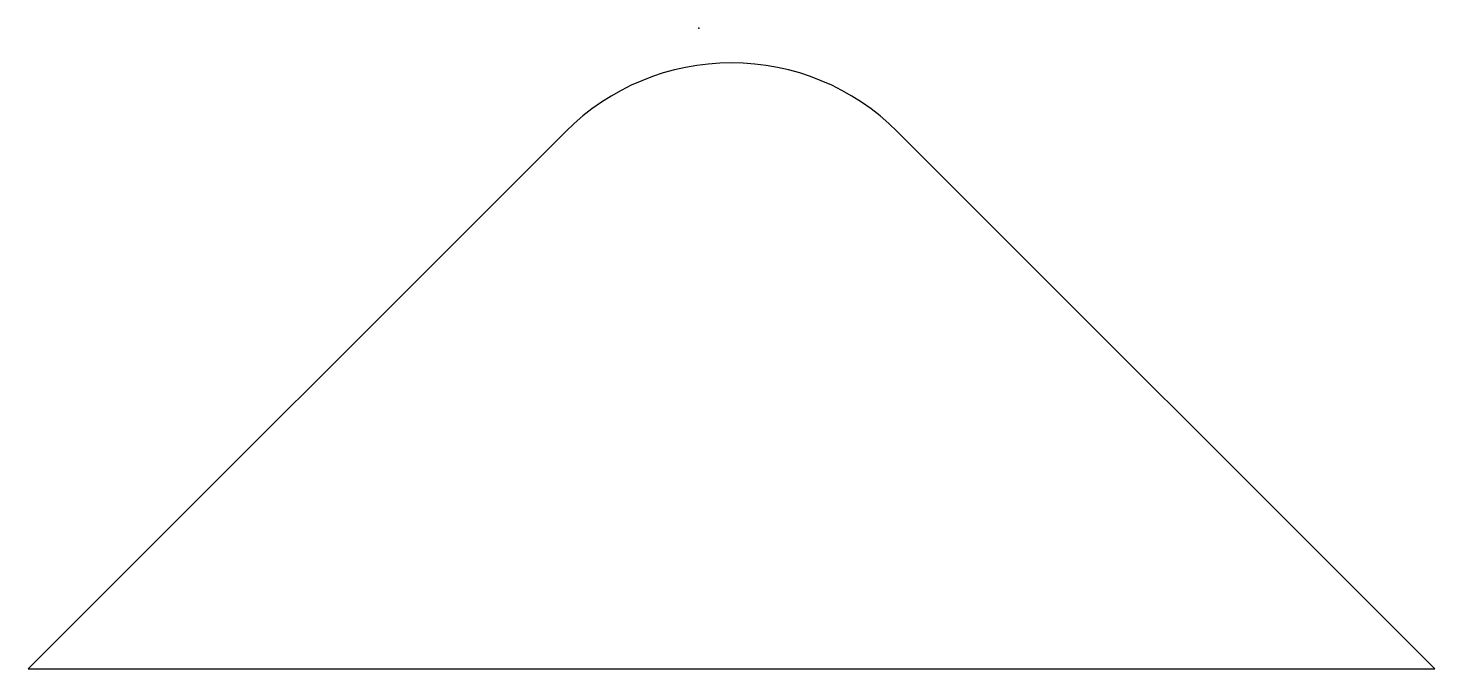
# Model space of a CAD drawing. Extents: x 0 to 30, y 0 to 13.7.
import ezdxf

# ---------------------------------------------------------------- set-up
doc = ezdxf.new("R2010")
doc.units = 0
doc.layers.get('0').update_dxf_attribs({"color": 250, "linetype": 'CONTINUOUS'})

msp = doc.modelspace()

# ---------------------------------------------------------------- linework, layer by layer
msp.add_lwpolyline([(0, 0), (30, 0), (18.536, 11.464, 0.414214), (11.464, 11.464)], format="xyb", close=True)
msp.add_point((14.305, 13.67))

doc.saveas('drawing.dxf')
